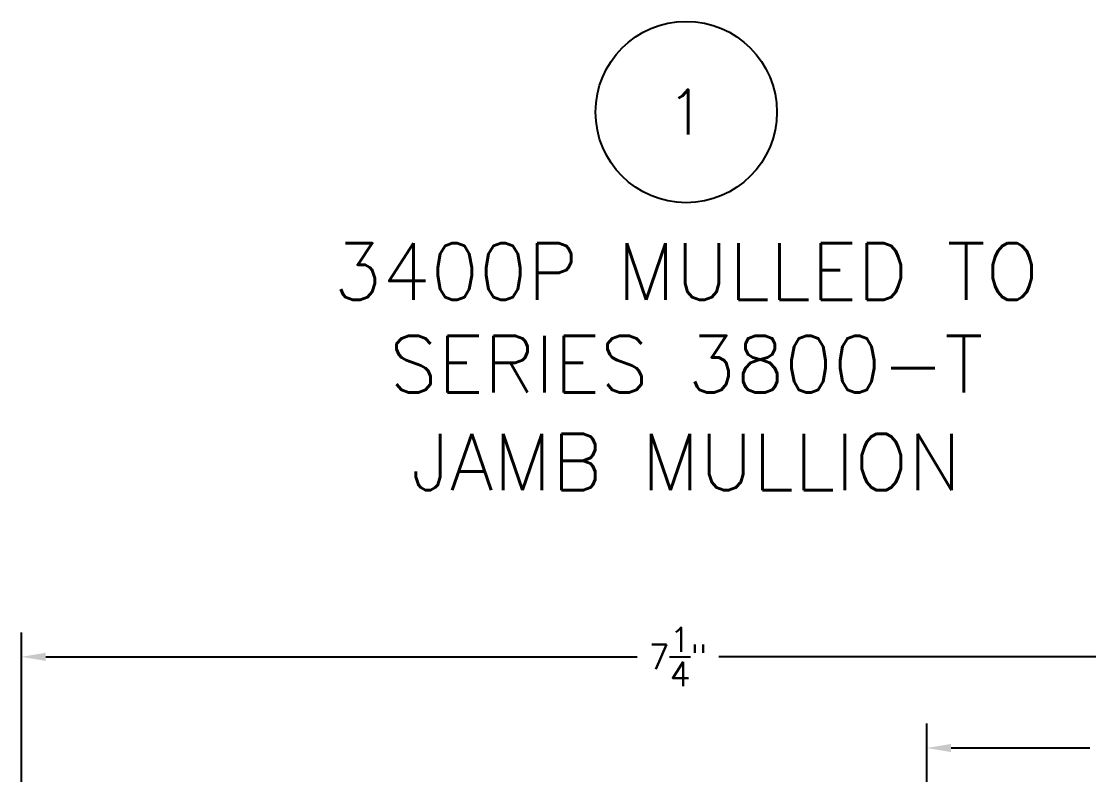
# Model space of a CAD drawing. Extents: x -75 to 127, y -92 to 53.
# Drawn here: x 5.05 to 10.94, y 48.4 to 52.55 of the extents above; entities that cross this region are included whole.
import ezdxf
from ezdxf.enums import TextEntityAlignment as Align

# ---------------------------------------------------------------- set-up
doc = ezdxf.new("R2010")
doc.units = 0
doc.header["$MEASUREMENT"] = 0
doc.layers.get('0').update_dxf_attribs({"linetype": 'CONTINUOUS'})
doc.layers.get('Defpoints').update_dxf_attribs({"linetype": 'CONTINUOUS'})
doc.layers.add('DIM', color=7, linetype='CONTINUOUS')
doc.layers.add('TEXT', color=7, linetype='CONTINUOUS')
doc.styles.get("Standard").update_dxf_attribs({"font": 'simplex.shx'})
doc.dimstyles.new('FULL SCALE', dxfattribs={"dimscale": 0.75, "dimtxt": 0.18, "dimasz": 0.18, "dimexe": 0.18, "dimexo": 0.125, "dimgap": 0.09, "dimtad": 0, "dimtih": 1, "dimtoh": 1, "dimdec": 4, "dimzin": 0, "dimdsep": 46, "dimlunit": 4, "dimtxsty": 'Standard', "dimcen": 0.09, "dimadec": 0, "dimazin": 0, "dimtfac": 1, "dimtdec": 4, "dimtofl": 0, "dimtmove": 0, "dimatfit": 3, "dimfxl": 0, "dimtolj": 1, "dimtzin": 0, "dimarcsym": 0})

# ---------------------------------------------------------------- blocks, each defined once
blk = doc.blocks.new('*D105')
at = {"layer": 'Defpoints', "color": 0}
for p in [(10.0454, 48.542), (10.0454, 46.9244), (12.2954, 46.9244)]:
    blk.add_point(p, dxfattribs=at)
at = {"layer": 'DIM', "color": 0, "lineweight": -2}
for p, q in [((10.0454, 47.0182), (10.0454, 48.677)), ((12.2954, 47.0182), (12.2954, 48.677)), ((10.1804, 48.542), (10.9454, 48.542)), ((12.1604, 48.542), (11.3954, 48.542))]:
    blk.add_line(p, q, dxfattribs=at)
at = {"layer": 'DIM', "color": 0}
for points in [[(10.1804, 48.5645), (10.1804, 48.5195), (10.0454, 48.542)], [(12.1604, 48.5645), (12.1604, 48.5195), (12.2954, 48.542)]]:
    blk.add_solid(points, dxfattribs=at)
at = {"layer": 'DIM', "color": 0, "insert": (11.1704, 48.542), "char_height": 0.135, "attachment_point": 5}
blk.add_mtext('\\A1;2{\\H1.000000x;\\S1/4;}"', dxfattribs=at)
blk = doc.blocks.new('*D106')
at = {"layer": 'Defpoints', "color": 0}
for p in [(5.0516, 49.0445), (12.2954, 46.9244), (5.0516, 45.3209)]:
    blk.add_point(p, dxfattribs=at)
at = {"layer": 'DIM', "color": 0, "lineweight": -2}
for p, q in [((5.0516, 45.4147), (5.0516, 49.1795)), ((12.2954, 47.0182), (12.2954, 49.1795)), ((5.1866, 49.0445), (8.4485, 49.0445)), ((12.1604, 49.0445), (8.8985, 49.0445))]:
    blk.add_line(p, q, dxfattribs=at)
at = {"layer": 'DIM', "color": 0}
for points in [[(5.1866, 49.067), (5.1866, 49.022), (5.0516, 49.0445)], [(12.1604, 49.067), (12.1604, 49.022), (12.2954, 49.0445)]]:
    blk.add_solid(points, dxfattribs=at)
at = {"layer": 'DIM', "color": 0, "insert": (8.6735, 49.0445), "char_height": 0.135, "attachment_point": 5}
blk.add_mtext('\\A1;7{\\H1.000000x;\\S1/4;}"', dxfattribs=at)
blk = doc.blocks.new('sectball')
blk.add_circle((0, 0), 0.125)
blk.add_attdef('NO', text='', height=0.062).set_placement((0, 0), align=Align.MIDDLE_CENTER)
for tag, p in [('LINE1', (0, -0.2588)), ('LINE2', (0, -0.3864)), ('LINE3', (0, -0.5214))]:
    blk.add_attdef(tag, text='', height=0.078).set_placement(p, align=Align.CENTER)

msp = doc.modelspace()

# ---------------------------------------------------------------- block references
at = {"layer": 'TEXT', "xscale": 4, "yscale": 4, "zscale": 4}
msp.add_blockref('sectball', (8.71898, 52.04831), dxfattribs=at).add_auto_attribs({'NO': '1', 'LINE1': '3400P MULLED TO', 'LINE2': 'SERIES 3800-T', 'LINE3': 'JAMB MULLION'})

# ---------------------------------------------------------------- dimensions: what is measured, and where the dimension line sits
at = {"layer": 'DIM'}
dim = msp.add_linear_dim(base=(5.05162, 49.0445), p1=(12.29538, 46.92441), p2=(5.05162, 45.32091), dimstyle='FULL SCALE', dxfattribs=at)
dim.commit()
dim.dimension.update_dxf_attribs({"geometry": '*D106', "text_midpoint": (8.6735, 49.0445)})
dim = msp.add_linear_dim(base=(10.04538, 48.54203), p1=(12.29538, 46.92441), p2=(10.04538, 46.92441), dimstyle='FULL SCALE', dxfattribs=at)
dim.commit()
dim.dimension.update_dxf_attribs({"geometry": '*D105', "text_midpoint": (11.17038, 48.54203), "dimtype": 160})

doc.saveas('drawing.dxf')
